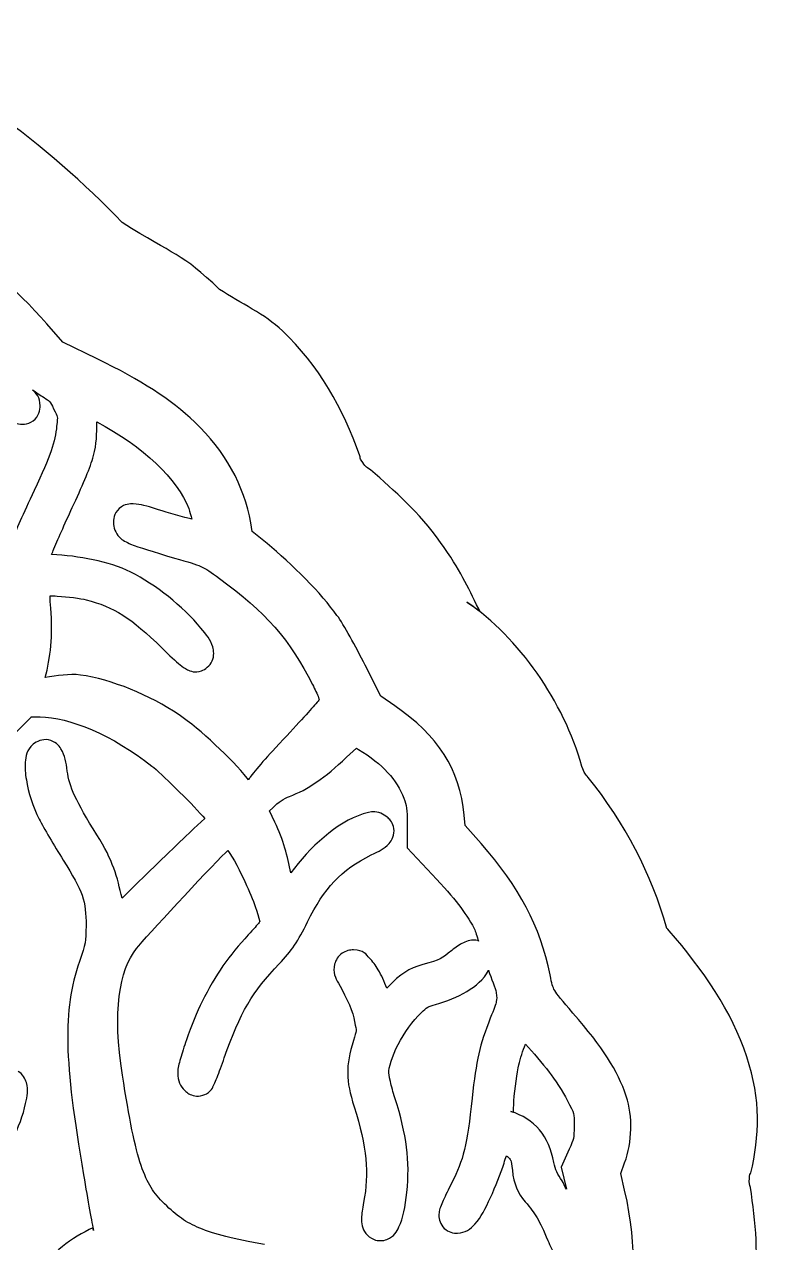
# Model space of a CAD drawing. Extents: x 3 to 1707, y 187 to 1378.
# Drawn here: x 212 to 267.7, y 925.8 to 1017.7 of the extents above; entities that cross this region are included whole.
import ezdxf

# ---------------------------------------------------------------- set-up
doc = ezdxf.new("R2010")
doc.units = 0
doc.layers.add('Drawings', color=7, linetype='CONTINUOUS')

msp = doc.modelspace()

# ---------------------------------------------------------------- linework, layer by layer
at = {"layer": 'Drawings', "color": 7}
for points in [[(217.488817, 992.453503), (214.91328, 993.710741), (213.688947, 995.100335)], [(217.461399, 987.699792), (217.461794, 987.700131)], [(230.322649, 978.51352), (229.208581, 979.417847), (229.098174, 980.07957), (229.092526, 980.07957)], [(245.414039, 974.091828), (246.373395, 973.433466), (246.303367, 973.577454)], [(239.957468, 966.272056), (239.957468, 966.266409), (238.904082, 966.988775), (237.734895, 969.326796)], [(209.089937, 961.986616), (212.525831, 965.427497), (212.525803, 965.428119)], [(212.525803, 965.428119), (213.18209, 965.428119)], [(236.328291, 962.385179), (237.072819, 963.079962), (237.073356, 963.079059)], [(237.073356, 963.079059), (237.222165, 962.985325)], [(228.910877, 960.685871), (228.811482, 960.812636)], [(225.469674, 957.9398), (225.618484, 957.774355), (224.802262, 957.007861)], [(230.918085, 957.499649), (230.515508, 958.354371), (230.747053, 958.585881)], [(246.481656, 955.872109), (245.279376, 957.239625), (245.202289, 958.01713), (245.202289, 958.022776)], [(240.900588, 957.415939), (240.889293, 955.557651), (242.775449, 953.550463)], [(227.200921, 955.199997), (227.371756, 955.365442)], [(220.676987, 953.032107), (219.375424, 951.747286)], [(249.829702, 940.74643), (249.835349, 940.740783)], [(249.830041, 940.746289), (249.829702, 940.74643)], [(248.732353, 935.667703), (248.914483, 935.607002), (248.96418, 936.478269)], [(253.127855, 932.811326), (252.515674, 931.46586), (252.923785, 929.811583)], [(257.318815, 929.723327), (257.318815, 929.728974), (257.032039, 930.997251), (257.318815, 931.78029), (257.318815, 931.785936)], [(217.224546, 926.690608), (217.218898, 926.696255), (217.174848, 926.894732), (216.898972, 926.751309), (216.898972, 926.756955)]]:
    msp.add_lwpolyline(points, dxfattribs=at)
for points in [[(219.383698, 1002.734589), (213.732262, 1008.679106), (206.511209, 1013.883413), (198.553591, 1017.687624)], [(213.688947, 995.100335), (209.092817, 1000.311672), (201.841212, 1005.556945), (194.358655, 1009.134051)], [(226.741531, 997.685817), (223.852647, 1000.476298), (223.362676, 1000.216273), (219.383698, 1002.734589)], [(231.488927, 994.562724), (230.164436, 995.815615), (228.314763, 996.657463), (226.741531, 997.685817)], [(237.319216, 985.135824), (236.063483, 988.710021), (234.212793, 991.985995), (231.488927, 994.562724)], [(224.873504, 987.67266), (223.033488, 989.413302), (220.819584, 990.831411), (217.488817, 992.453503)], [(213.192905, 988.917984), (213.192905, 989.545658), (212.891332, 989.840945), (212.624859, 990.114578)], [(212.624859, 990.114578), (212.901018, 989.920901), (213.188528, 989.714603), (213.490722, 989.530045)], [(213.490722, 989.530045), (213.898579, 989.281031), (213.93701, 989.239246), (214.207663, 988.68639)], [(212.668965, 987.776529), (213.112627, 988.110778), (213.192905, 988.613578), (213.192905, 988.917984)], [(214.207663, 988.68639), (214.559808, 987.967383), (214.51477, 988.240565), (214.439207, 987.37949)], [(211.450137, 987.567041), (211.751512, 987.494765), (212.225331, 987.442252), (212.668965, 987.776529)], [(214.439207, 987.37949), (214.335577, 986.196505), (213.994529, 985.18413), (212.746081, 982.526993)], [(217.218842, 985.146693), (217.458857, 986.017113), (217.480882, 986.806081), (217.461399, 987.699792)], [(217.461794, 987.700131), (220.9691, 985.867027), (223.587783, 983.324572), (224.405248, 981.154734)], [(229.092526, 980.07957), (228.617776, 982.873213), (227.114007, 985.553218), (224.873504, 987.67266)], [(215.735291, 981.485228), (216.497411, 983.134), (216.95378, 984.185957), (217.218842, 985.146693)], [(237.434424, 984.798384), (237.348865, 984.880824), (237.357336, 985.0234), (237.319216, 985.135824)], [(238.138488, 984.074211), (237.767424, 984.320684), (237.756751, 984.275511), (237.434424, 984.798384)], [(243.417053, 978.605701), (241.76823, 980.918877), (239.984011, 982.439894), (238.138488, 984.074211)], [(212.746081, 982.526993), (211.869882, 980.662183), (211.360852, 979.538148), (211.04742, 978.661489)], [(214.235194, 978.121563), (214.603604, 978.988962), (215.126866, 980.168927), (215.735291, 981.485228)], [(219.166102, 981.160296), (218.737604, 980.781269), (218.724897, 980.302016), (218.724897, 980.062969)], [(220.219489, 981.502168), (219.970155, 981.502168), (219.594601, 981.539435), (219.166102, 981.160296)], [(221.030205, 981.386413), (220.752916, 981.451066), (220.546446, 981.502168), (220.219489, 981.502168)], [(221.890562, 981.138246), (221.604379, 981.236779), (221.307522, 981.321477), (221.030205, 981.386413)], [(224.471605, 980.39383), (223.552176, 980.62788), (222.466797, 980.939741), (221.890562, 981.138246)], [(224.405248, 981.154734), (224.495042, 980.916166), (224.561399, 980.634176), (224.64244, 980.355151)], [(218.724897, 980.062969), (218.724897, 979.77649), (218.883872, 979.281398), (219.15509, 979.009741)], [(224.64244, 980.355151), (224.577777, 980.37209), (224.538245, 980.377737), (224.471605, 980.39383)], [(219.15509, 979.009741), (219.426166, 978.738141), (219.695492, 978.616768), (220.020953, 978.480375)], [(214.058712, 977.691435), (214.120833, 977.842764), (214.158671, 977.941579), (214.235194, 978.121563)], [(220.020953, 978.480375), (220.671847, 978.207645), (221.632616, 977.919162), (223.346525, 977.421642)], [(235.600563, 973.098539), (234.466673, 974.689264), (232.167042, 977.025958), (230.322649, 978.51352)], [(246.303367, 973.577454), (245.41514, 975.348502), (244.977747, 976.4161), (243.417053, 978.605701)], [(220.031514, 976.357008), (218.37134, 977.187676), (216.112709, 977.58017), (214.058712, 977.691435)], [(223.346525, 977.421642), (225.484979, 976.800857), (225.377452, 976.861897), (226.738284, 975.877671)], [(225.33151, 972.133088), (223.959073, 973.78121), (221.912785, 975.415668), (220.031514, 976.357008)], [(226.738284, 975.877671), (230.198434, 973.375165), (232.064004, 971.235565), (233.75346, 967.882035)], [(213.992496, 973.638747), (213.963976, 973.995837), (213.949575, 974.283501), (213.937433, 974.570658)], [(213.937433, 974.570658), (214.122104, 974.565011), (214.272382, 974.568371), (214.488933, 974.553718)], [(214.488933, 974.553718), (215.285841, 974.502617), (216.241018, 974.375851), (216.667399, 974.266957)], [(213.567837, 968.416766), (213.981144, 969.869686), (214.159744, 971.556827), (213.992496, 973.638747)], [(216.667399, 974.266957), (218.760504, 973.732), (220.050941, 972.928351), (222.392025, 970.62757)], [(254.081225, 961.694067), (252.730728, 966.594927), (249.322848, 971.420434), (245.414039, 974.091828)], [(237.734895, 969.326796), (237.004683, 970.782766), (236.129247, 972.35672), (235.600563, 973.098539)], [(226.219427, 970.710433), (226.050569, 971.26024), (225.750154, 971.630373), (225.33151, 972.133088)], [(226.175377, 969.657206), (226.349318, 970.046452), (226.303856, 970.43553), (226.219427, 970.710433)], [(222.392025, 970.62757), (222.98845, 970.041427), (223.40907, 969.644077), (223.765281, 969.359292)], [(223.765281, 969.359292), (223.943458, 969.216999), (224.099807, 969.100115), (224.311274, 968.995371)], [(224.311274, 968.995371), (224.522771, 968.890627), (224.873702, 968.728005), (225.370167, 968.918295)], [(225.370167, 968.918295), (225.646891, 969.024451), (226.001549, 969.267959), (226.175377, 969.657206)], [(216.231615, 968.593222), (215.384897, 968.710953), (214.467614, 968.535062), (213.567837, 968.416766)], [(223.682462, 965.587973), (221.485359, 967.079008), (218.574986, 968.267499), (216.231615, 968.593222)], [(233.75346, 967.882035), (233.93446, 967.522687), (234.102781, 967.158879), (234.216718, 966.883947)], [(234.001834, 966.426179), (233.527478, 965.871798), (232.609771, 964.87594), (230.951998, 963.095575)], [(234.266416, 966.762545), (234.204576, 966.678694), (234.161938, 966.613758), (234.001834, 966.426179)], [(234.216718, 966.883947), (234.239308, 966.831434), (234.248909, 966.807436), (234.266416, 966.762545)], [(245.202289, 958.022776), (244.888772, 961.463065), (243.218659, 964.04914), (239.957468, 966.272056)], [(213.18209, 965.428119), (215.360246, 965.428119), (218.676019, 964.063652), (221.625669, 961.722554)], [(228.811482, 960.812636), (227.709246, 962.235008), (225.233979, 964.535), (223.682462, 965.587973)], [(212.674641, 963.376802), (212.143218, 962.936059), (212.101314, 962.445852), (212.067966, 962.020297)], [(213.832786, 963.696624), (213.351993, 963.791769), (212.91844, 963.578893), (212.674641, 963.376802)], [(214.764838, 963.018386), (214.606145, 963.274741), (214.313608, 963.601339), (213.832786, 963.696624)], [(215.244643, 961.342059), (215.160496, 962.011009), (215.082562, 962.505705), (214.764838, 963.018386)], [(230.951998, 963.095575), (230.408857, 962.512255), (229.916994, 961.959258), (229.551182, 961.52402)], [(237.222165, 962.985325), (239.064243, 961.870494), (240.118787, 960.680111), (240.647018, 959.30181)], [(212.067966, 962.020297), (212.034646, 961.594772), (212.07079, 961.157388), (212.150701, 960.685871)], [(221.625669, 961.722554), (222.27758, 961.20513), (224.511645, 959.026257), (225.469674, 957.9398)], [(229.551182, 961.52402), (229.368205, 961.306344), (229.218464, 961.116507), (229.098936, 960.956059)], [(232.021027, 959.435069), (233.383949, 959.940466), (234.686753, 960.858712), (236.328291, 962.385179)], [(254.562979, 960.875257), (254.313927, 961.143751), (254.278207, 961.161199), (254.081225, 961.694067)], [(212.150701, 960.685871), (212.307699, 959.742836), (212.638441, 958.682466), (213.126858, 957.713683)], [(217.47275, 956.539167), (215.877465, 959.061294), (215.387777, 960.202665), (215.244643, 961.342059)], [(228.933467, 960.718903), (228.927819, 960.710433), (228.916524, 960.696317), (228.910877, 960.685871)], [(229.098936, 960.956059), (229.039074, 960.875878), (228.987682, 960.806707), (228.933467, 960.718903)], [(260.496198, 949.481513), (259.37462, 953.557973), (257.305318, 957.469327), (254.562979, 960.875257)], [(230.747053, 958.585881), (231.175918, 959.006579), (231.603654, 959.280297), (232.021027, 959.435069)], [(240.647018, 959.30181), (240.858232, 958.750281), (240.904823, 958.469477), (240.900588, 957.415939)], [(237.569256, 958.111738), (235.566029, 957.480423), (233.535017, 955.588368), (232.120394, 953.667262)], [(238.462707, 958.271536), (238.072555, 958.291299), (237.844738, 958.198413), (237.569256, 958.111738)], [(239.460918, 957.808348), (239.282742, 957.986215), (238.852831, 958.250898), (238.462707, 958.271536)], [(239.896617, 957.014298), (239.820377, 957.451541), (239.606311, 957.663061), (239.460918, 957.808348)], [(213.126858, 957.713683), (213.46048, 957.051932), (214.236295, 955.737099), (214.930279, 954.631246)], [(224.802262, 957.007861), (223.922957, 956.183687), (222.0756, 954.409363), (220.676987, 953.032107)], [(232.120394, 953.667262), (231.860047, 954.903608), (231.558305, 956.155821), (230.918085, 957.499649)], [(239.543653, 955.889387), (239.744983, 956.10678), (239.972857, 956.577055), (239.896617, 957.014298)], [(219.375424, 951.747286), (219.009669, 953.364295), (218.709395, 954.583956), (217.47275, 956.539167)], [(220.467015, 947.954283), (221.181443, 948.843873), (225.736657, 953.765739), (227.200921, 955.199997)], [(227.371756, 955.365442), (227.75067, 954.773878), (228.284832, 953.841261), (228.778106, 952.724115)], [(238.192478, 955.023654), (238.789665, 955.324193), (239.141189, 955.454516), (239.543653, 955.889387)], [(251.687874, 945.974058), (250.917227, 949.687754), (249.400359, 952.559291), (246.481656, 955.872109)], [(214.930279, 954.631246), (216.422752, 952.252936), (216.660453, 951.580627), (216.656499, 949.668414)], [(233.377821, 949.961584), (234.631832, 952.536423), (235.918796, 953.879404), (238.192478, 955.023654)], [(242.775449, 953.550463), (244.599426, 951.602253), (245.220558, 950.796769), (245.963166, 949.469937)], [(228.778106, 952.724115), (229.074765, 952.052257), (229.343131, 951.385933), (229.528169, 950.849282)], [(229.528169, 950.849282), (229.692791, 950.371667), (229.749548, 950.034566), (229.765361, 950.005599)], [(216.656499, 949.668414), (216.654466, 948.460866), (216.623462, 948.334354), (216.160147, 946.977482)], [(229.721311, 949.928524), (229.585773, 949.739081), (229.310799, 949.421885), (228.899554, 948.985602)], [(229.765361, 950.005599), (229.751242, 949.977367), (229.754066, 949.975673), (229.721311, 949.928524)], [(231.24349, 946.807436), (232.176162, 947.778167), (232.669267, 948.506772), (233.377821, 949.961584)], [(228.899554, 948.985602), (227.473268, 947.472405), (226.399721, 945.921629), (225.419554, 943.962126)], [(246.244493, 948.571172), (245.770024, 948.661799), (245.448629, 948.53334), (245.147, 948.394716)], [(245.963166, 949.469937), (246.08148, 949.258755), (246.151508, 948.845369), (246.288543, 948.521482)], [(260.681434, 949.30054), (260.506364, 949.502687), (260.488857, 949.505793), (260.496198, 949.481513)], [(266.536403, 939.799584), (265.40432, 943.221889), (263.257112, 946.326206), (260.681434, 949.30054)], [(219.402617, 938.403638), (218.655716, 943.180669), (219.151589, 946.31624), (220.467015, 947.954283)], [(236.852259, 947.854367), (236.586265, 947.854395), (236.271675, 947.794796), (235.986396, 947.600836)], [(238.054539, 947.242307), (237.813112, 947.496967), (237.626606, 947.854367), (236.852259, 947.854367)], [(244.270096, 947.82125), (243.481405, 947.162718), (243.438146, 947.144), (242.09163, 946.751478)], [(245.147, 948.394716), (244.845343, 948.256093), (244.562718, 948.065577), (244.270096, 947.82125)], [(246.288543, 948.521482), (246.268777, 948.527128), (246.263129, 948.567219), (246.244493, 948.571172)], [(216.160147, 946.977482), (214.883518, 943.239506), (214.98921, 939.537752), (216.469005, 930.88144)], [(227.096161, 939.705117), (228.312532, 943.170957), (229.201691, 944.682375), (231.24349, 946.807436)], [(235.423856, 946.773697), (235.280693, 946.171151), (235.477224, 945.736704), (235.710632, 945.334498)], [(235.986396, 947.600836), (235.701088, 947.406876), (235.495352, 947.074999), (235.423856, 946.773697)], [(238.716333, 946.360029), (238.505966, 946.692048), (238.29608, 946.987646), (238.054539, 947.242307)], [(239.367114, 944.96493), (239.158442, 945.445764), (238.975973, 945.950173), (238.716333, 946.360029)], [(242.09163, 946.751478), (240.999446, 946.433068), (240.416971, 946.07595), (239.405799, 945.008973)], [(245.400711, 944.728056), (246.091081, 945.148698), (246.676888, 945.600819), (247.03869, 946.299611)], [(247.03869, 946.299611), (247.041514, 946.308081), (247.039989, 946.319374), (247.044338, 946.327844)], [(247.044338, 946.327844), (247.235503, 945.700142), (247.592646, 944.938617), (247.623425, 944.651517)], [(252.040838, 944.794008), (251.875087, 945.07789), (251.834143, 945.268998), (251.687874, 945.974058)], [(235.710632, 945.334498), (236.413397, 944.123421), (236.802025, 943.149302), (236.934965, 942.445033)], [(239.405799, 945.008973), (239.388857, 944.992033), (239.383209, 944.98074), (239.367114, 944.96493)], [(243.040256, 943.735501), (243.897507, 943.959105), (244.710341, 944.307443), (245.400711, 944.728056)], [(247.623425, 944.651517), (247.66691, 944.246319), (247.670016, 944.15826), (247.629072, 943.962239)], [(253.414095, 943.090098), (252.595726, 944.035137), (252.206506, 944.510127), (252.040838, 944.794008)], [(225.419554, 943.962126), (225.029486, 943.182278), (224.595905, 942.086108), (224.239326, 941.067156)], [(240.216543, 940.713708), (240.676978, 941.593614), (241.327082, 942.50212), (241.959311, 943.117907)], [(241.959311, 943.117907), (242.384929, 943.532478), (242.490028, 943.591937), (243.040256, 943.735501)], [(247.629072, 943.962239), (247.587846, 943.766303), (247.457955, 943.396678), (247.176855, 942.699467)], [(257.434588, 936.820423), (256.786687, 938.77905), (255.673771, 940.48073), (253.414095, 943.090098)], [(236.934965, 942.445033), (237.087164, 941.639097), (237.096482, 941.842487), (236.841218, 941.016845)], [(247.176855, 942.699467), (246.378167, 940.719806), (246.110423, 939.542016), (245.803598, 936.677931)], [(224.239326, 941.067156), (224.06115, 940.557665), (223.903615, 940.069236), (223.78708, 939.655512)], [(236.841218, 941.016845), (236.249283, 939.101865), (236.265661, 938.009817), (236.890916, 936.026458)], [(239.505109, 938.574193), (239.505109, 938.939498), (239.756137, 939.833802), (240.216543, 940.713708)], [(249.328157, 939.185745), (249.443364, 939.659973), (249.641388, 940.234879), (249.830041, 940.746289)], [(249.835349, 940.740783), (250.392948, 940.120705), (251.077331, 939.31779), (251.622223, 938.634357)], [(223.78708, 939.655512), (223.670461, 939.241787), (223.577561, 938.998194), (223.577561, 938.54164)], [(226.550168, 938.232801), (226.709708, 938.634187), (226.902483, 939.153277), (227.096161, 939.705117)], [(266.841081, 931.022802), (267.497566, 933.836885), (267.626356, 936.504186), (266.536403, 939.799584)], [(212.1616, 937.840872), (212.079713, 938.136922), (211.848309, 938.498754), (211.532872, 938.69006)], [(223.577561, 938.54164), (223.577561, 937.995842), (223.778892, 937.575963), (224.123554, 937.240274)], [(239.631894, 937.929015), (239.545206, 938.298019), (239.505109, 938.674306), (239.505109, 938.574193)], [(248.96418, 936.478269), (249.011901, 937.326892), (249.198831, 938.65364), (249.328157, 939.185745)], [(251.622223, 938.634357), (252.008874, 938.149457), (252.684137, 937.103457), (252.978932, 936.522397)], [(212.095525, 936.269317), (212.213839, 936.842106), (212.325658, 937.248772), (212.1616, 937.840872)], [(220.814473, 931.593557), (220.340852, 932.992553), (219.92153, 935.084694), (219.402617, 938.403638)], [(226.241254, 937.521502), (226.276833, 937.588978), (226.303093, 937.649114), (226.335001, 937.719979)], [(226.335001, 937.719979), (226.398535, 937.861708), (226.470257, 938.032121), (226.550168, 938.232801)], [(239.973817, 936.693827), (239.840255, 937.112379), (239.718553, 937.560011), (239.631894, 937.929015)], [(224.123554, 937.240274), (224.295801, 937.072571), (224.517942, 936.909977), (224.868111, 936.843235)], [(224.868111, 936.843235), (225.218251, 936.776605), (225.725842, 936.907041), (226.00971, 937.19064)], [(226.00971, 937.19064), (226.243513, 937.424409), (226.205958, 937.454053), (226.241254, 937.521502)], [(240.872774, 929.563924), (241.121543, 931.980517), (240.881245, 933.849505), (239.973817, 936.693827)], [(245.803598, 936.677931), (245.417625, 933.075078), (245.16606, 932.049405), (244.248354, 930.259356)], [(257.318815, 931.785936), (257.893074, 933.391879), (257.947261, 935.2712), (257.434588, 936.820423)], [(209.415201, 931.273425), (210.700075, 932.556044), (211.723727, 934.470572), (212.095525, 936.269317)], [(236.890916, 936.026458), (237.85366, 932.971576), (238.030877, 931.00222), (237.613391, 928.802822)], [(252.978932, 936.522397), (253.550875, 935.395058), (253.497366, 935.627866), (253.497366, 934.564842)], [(250.894242, 934.278109), (250.344408, 934.939944), (249.589548, 935.383962), (248.732353, 935.667703)], [(251.969681, 931.824277), (251.767785, 932.787356), (251.446701, 933.613112), (250.894242, 934.278109)], [(253.497366, 934.564842), (253.496914, 933.621101), (253.488895, 933.605658), (253.127855, 932.811326)], [(248.213609, 931.775772), (248.275731, 931.977355), (248.329946, 932.137831), (248.390091, 932.316178)], [(248.390091, 932.316178), (248.441483, 932.274676), (248.492027, 932.261688), (248.533536, 932.216798)], [(248.533536, 932.216798), (248.702676, 932.034696), (248.701829, 932.026226), (248.726395, 931.95762)], [(222.579294, 928.698587), (221.761942, 929.497831), (221.288094, 930.194562), (220.814473, 931.593557)], [(247.182304, 929.167535), (247.575704, 930.010512), (247.963287, 930.96292), (248.213609, 931.775772)], [(248.726395, 931.95762), (248.751809, 931.889015), (248.798118, 931.672271), (248.842168, 931.224215)], [(248.842168, 931.224215), (248.942692, 930.203258), (249.234127, 929.51494), (249.80731, 928.853105)], [(252.603915, 930.440216), (252.227486, 930.943128), (252.093811, 931.232346), (251.969681, 931.824277)], [(216.469005, 930.88144), (216.801779, 928.934726), (217.112501, 927.188241), (217.224546, 926.690608)], [(244.248354, 930.259356), (244.007773, 929.79007), (243.789133, 929.33137), (243.625132, 928.952485)], [(252.923785, 929.811583), (252.802366, 929.996226), (252.722737, 930.281378), (252.603915, 930.440216)], [(266.808326, 929.92827), (266.752981, 930.130135), (266.674765, 930.23996), (266.754676, 930.615429)], [(266.754676, 930.615429), (266.705825, 930.865855), (266.841081, 931.022802), (266.841081, 931.022802)], [(240.277169, 926.950181), (240.598535, 927.623987), (240.759346, 928.46256), (240.872774, 929.563924)], [(256.590834, 919.069821), (258.162371, 921.964255), (258.336623, 925.2057), (257.318815, 929.723327)], [(265.017245, 914.567891), (267.505586, 919.151047), (267.659817, 924.764956), (266.808326, 929.92827)], [(225.248578, 926.856815), (224.183784, 927.298659), (223.494741, 927.803379), (222.579294, 928.698587)], [(237.613391, 928.802822), (237.517949, 928.300249), (237.461193, 927.957756), (237.447921, 927.617267)], [(243.420978, 928.445168), (243.365915, 928.291864), (243.294193, 928.289605), (243.294193, 927.838613)], [(243.625132, 928.952485), (243.543244, 928.763042), (243.47604, 928.598586), (243.420978, 928.445168)], [(246.007583, 927.154841), (246.510261, 927.693299), (246.788905, 928.324586), (247.182304, 929.167535)], [(249.80731, 928.853105), (250.602637, 927.934774), (250.85615, 927.493184), (251.522489, 925.930551)], [(237.447921, 927.617267), (237.433803, 927.276751), (237.497619, 926.809864), (237.784338, 926.464773)], [(243.294193, 927.838613), (243.294193, 927.530593), (243.4046, 927.130617), (243.702304, 926.846058)], [(216.898972, 926.756955), (215.229338, 925.91666), (213.871132, 924.81267), (212.657896, 923.101024)], [(230.140435, 925.621627), (227.79328, 926.052856), (226.313372, 926.414999), (225.248578, 926.856815)], [(239.367171, 926.007231), (239.937137, 926.234788), (240.116471, 926.613278), (240.277169, 926.950181)], [(243.702304, 926.846058), (244.000121, 926.561471), (244.402246, 926.467032), (244.700515, 926.482108)], [(244.700515, 926.482108), (245.297081, 926.512317), (245.671703, 926.794872), (246.007583, 927.154841)], [(237.784338, 926.464773), (237.92383, 926.296788), (238.112538, 926.114403), (238.402026, 926.001585)], [(238.402026, 926.001585), (238.691541, 925.888653), (239.082201, 925.89317), (239.367171, 926.007231)], [(251.522489, 925.930551), (251.695865, 925.524026), (251.886381, 925.116625), (252.062976, 924.767046)]]:
    msp.add_open_spline(points, degree=3, dxfattribs=at)

doc.saveas('drawing.dxf')
